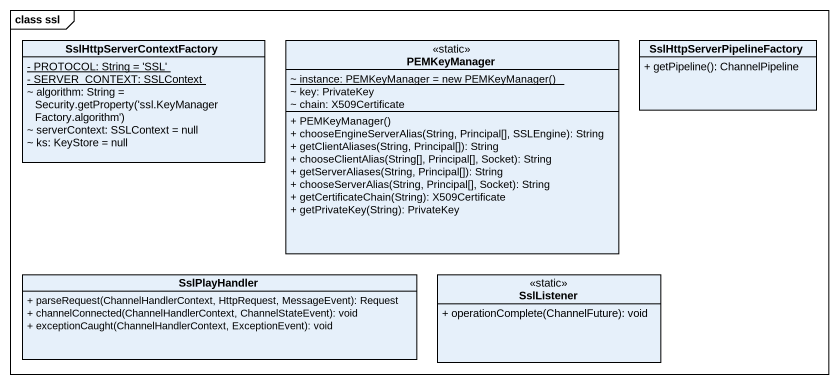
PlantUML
@startuml
mainframe class ssl
hide circle
hide empty members
skinparam classAttributeIconSize 0
class SslHttpServerContextFactory {
  {static} - PROTOCOL: String = 'SSL'
  {static} - SERVER_CONTEXT: SSLContext
  {field} ~ algorithm: String = Security.getProperty('ssl.KeyManagerFactory.algorithm')
  ~ serverContext: SSLContext = null
  ~ ks: KeyStore = null
}
class PEMKeyManager <<static>> {
  {static} {field} ~ instance: PEMKeyManager = new PEMKeyManager()
  ~ key: PrivateKey
  ~ chain: X509Certificate
  + PEMKeyManager()
  + chooseEngineServerAlias(String, Principal[], SSLEngine): String
  + getClientAliases(String, Principal[]): String
  + chooseClientAlias(String[], Principal[], Socket): String
  + getServerAliases(String, Principal[]): String
  + chooseServerAlias(String, Principal[], Socket): String
  + getCertificateChain(String): X509Certificate
  + getPrivateKey(String): PrivateKey
}
class SslHttpServerPipelineFactory {
  + getPipeline(): ChannelPipeline
}
class SslPlayHandler {
  + parseRequest(ChannelHandlerContext, HttpRequest, MessageEvent): Request
  + channelConnected(ChannelHandlerContext, ChannelStateEvent): void
  + exceptionCaught(ChannelHandlerContext, ExceptionEvent): void
}
class SslListener <<static>> {
  + operationComplete(ChannelFuture): void
}
@enduml
